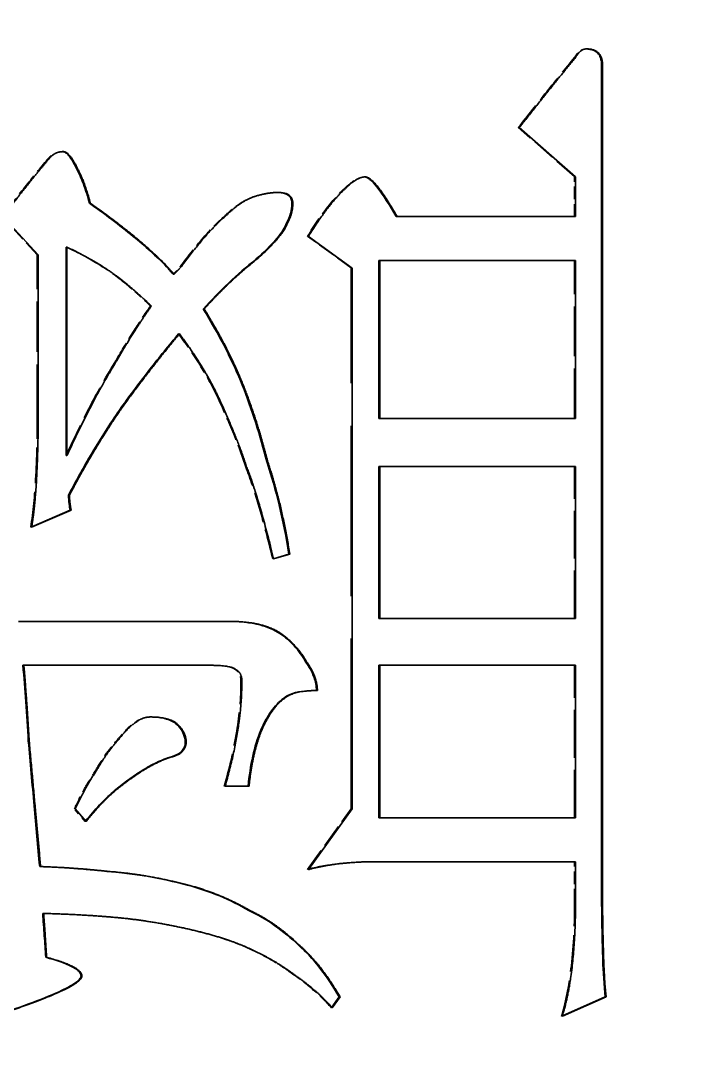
# Model space of a CAD drawing. Header units: millimetres. Extents: x 200 to 5740, y 200 to 4000.
# Drawn here: x 2758.99 to 2772.77, y 3321.67 to 3342.6 of the extents above; entities that cross this region are included whole.
import ezdxf

# ---------------------------------------------------------------- set-up
doc = ezdxf.new("R2010")
doc.units = ezdxf.units.MM
doc.header["$LTSCALE"] = 20
doc.linetypes.add('DASHED', pattern=[0.2067, 0.1654, -0.0413])
for name, color, linetype, lineweight in [('可見 (ISO)', 7, 'Continuous', 35), ('符號 (ISO)', 7, 'Continuous', 25), ('隱藏 (ISO)', 7, 'DASHED', 25)]:
    doc.layers.add(name, color=color, linetype=linetype, lineweight=lineweight)
doc.styles.add('註記文字 (JIS)', font='kaiu.ttf')
doc.dimstyles.new('預設 (JIS)$7', dxfattribs={"dimscale": 20, "dimtxt": 3, "dimasz": 2.5, "dimexe": 2, "dimexo": 1, "dimgap": 0.8, "dimtad": 1, "dimrnd": 1e-08, "dimdsep": 46, "dimtxsty": '註記文字 (JIS)', "dimblk": 'Filled-1', "dimcen": 0.09, "dimdle": 10, "dimclrd": 256, "dimclre": 256, "dimclrt": 256, "dimadec": 0, "dimazin": 2, "dimtfac": 0.833333, "dimtmove": 0, "dimatfit": 3, "dimfxl": 0, "dimtolj": 1, "dimtzin": 0, "dimlwd": -1, "dimlwe": -1, "dimarcsym": 0})

# ---------------------------------------------------------------- blocks, each defined once
blk = doc.blocks.new('Filled-1')
at = {"color": 0}
for p, q in [((0, 0), (-1, 0.16667)), ((-1, 0.16667), (-1, -0.16667)), ((-1, 0), (0, 0)), ((-1, -0.16667), (0, 0))]:
    blk.add_line(p, q, dxfattribs=at)
at = {"color": 0, "flags": 128}
blk.add_lwpolyline([(-1, -0.16667), (0, 0)], dxfattribs=at)
at = {"color": 0}
blk.add_solid([(-1, -0.16667), (0, 0), (-1, 0.16667), (-1, -0.16667)], dxfattribs=at)

msp = doc.modelspace()

# ---------------------------------------------------------------- linework, layer by layer
at = {"layer": '可見 (ISO)'}
for p, q in [((2770.752, 3341.704), (2770.752, 3324.783)), ((2770.77, 3341.704), (2770.77, 3324.783)), ((2770.224, 3339.443), (2769.084, 3340.44)), ((2760.13, 3339.625), (2760.111, 3339.625)), ((2770.224, 3338.641), (2770.224, 3339.443)), ((2760.397, 3338.908), (2760.378, 3338.908)), ((2759.341, 3337.863), (2758.625, 3338.641)), ((2766.609, 3338.641), (2766.59, 3338.641)), ((2766.609, 3338.641), (2770.224, 3338.641)), ((2764.388, 3338.507), (2764.37, 3338.507)), ((2765.699, 3337.595), (2764.813, 3338.24)), ((2759.924, 3338.021), (2759.905, 3338.021)), ((2759.905, 3338.021), (2759.905, 3333.803)), ((2759.924, 3338.021), (2759.924, 3333.803)), ((2759.341, 3334.629), (2759.341, 3337.863)), ((2763.77, 3337.778), (2763.751, 3337.778)), ((2766.257, 3337.753), (2766.238, 3337.753)), ((2766.238, 3337.753), (2766.238, 3334.556)), ((2766.257, 3337.753), (2766.257, 3334.556)), ((2770.224, 3337.753), (2766.257, 3337.753)), ((2770.224, 3334.556), (2770.224, 3337.753)), ((2761.962, 3337.62), (2761.943, 3337.62)), ((2765.699, 3326.655), (2765.699, 3337.595)), ((2762.095, 3337.474), (2762.077, 3337.474)), ((2762.702, 3336.769), (2762.684, 3336.769)), ((2762.848, 3336.526), (2762.829, 3336.526)), ((2762.205, 3336.27), (2762.186, 3336.27)), ((2762.217, 3336.246), (2762.205, 3336.27)), ((2761.04, 3334.775), (2761.021, 3334.775)), ((2766.257, 3334.556), (2766.238, 3334.556)), ((2766.257, 3334.556), (2770.224, 3334.556)), ((2759.924, 3333.803), (2759.905, 3333.803)), ((2763.988, 3333.681), (2763.97, 3333.681)), ((2766.257, 3333.584), (2766.238, 3333.584)), ((2766.238, 3333.584), (2766.238, 3330.509)), ((2766.257, 3333.584), (2766.257, 3330.509)), ((2770.224, 3333.584), (2766.257, 3333.584)), ((2770.224, 3330.509), (2770.224, 3333.584)), ((2759.972, 3333.001), (2759.954, 3333.001)), ((2760.009, 3332.697), (2759.208, 3332.356)), ((2759.99, 3332.697), (2759.209, 3332.365)), ((2760.009, 3332.697), (2759.99, 3332.697)), ((2764.419, 3331.809), (2764.108, 3331.717)), ((2764.437, 3331.809), (2764.109, 3331.712)), ((2764.437, 3331.809), (2764.419, 3331.809)), ((2758.941, 3330.448), (2763.224, 3330.448)), ((2766.257, 3330.509), (2766.238, 3330.509)), ((2766.257, 3330.509), (2770.224, 3330.509)), ((2764.255, 3330.205), (2764.237, 3330.205)), ((2764.777, 3329.633), (2764.758, 3329.633)), ((2759.05, 3329.561), (2759.032, 3329.561)), ((2762.799, 3329.561), (2759.05, 3329.561)), ((2766.257, 3329.561), (2766.238, 3329.561)), ((2766.238, 3329.561), (2766.238, 3326.473)), ((2766.257, 3329.561), (2766.257, 3326.473)), ((2770.224, 3329.561), (2766.257, 3329.561)), ((2770.224, 3326.473), (2770.224, 3329.561)), ((2764.995, 3329.05), (2764.977, 3329.05)), ((2764.328, 3328.892), (2764.309, 3328.892)), ((2762.12, 3328.406), (2762.101, 3328.406)), ((2763.867, 3328.248), (2763.848, 3328.248)), ((2759.159, 3328.029), (2759.141, 3328.029)), ((2762.265, 3327.822), (2762.247, 3327.822)), ((2761.986, 3327.689), (2761.968, 3327.689)), ((2763.612, 3327.117), (2763.127, 3327.117)), ((2760.312, 3326.4), (2760.093, 3326.655)), ((2764.813, 3325.428), (2765.699, 3326.655)), ((2766.257, 3326.473), (2766.238, 3326.473)), ((2766.257, 3326.473), (2770.224, 3326.473)), ((2759.39, 3325.488), (2759.371, 3325.488)), ((2760.749, 3325.391), (2760.73, 3325.391)), ((2766.184, 3325.586), (2766.166, 3325.586)), ((2770.224, 3325.586), (2766.184, 3325.586)), ((2770.224, 3324.783), (2770.224, 3325.586)), ((2763.624, 3324.601), (2763.606, 3324.601)), ((2759.45, 3324.54), (2759.432, 3324.54)), ((2764.631, 3323.896), (2764.613, 3323.896)), ((2759.511, 3323.653), (2759.493, 3323.653)), ((2765.438, 3322.851), (2765.288, 3322.643)), ((2765.456, 3322.851), (2765.298, 3322.632)), ((2765.456, 3322.851), (2765.438, 3322.851)), ((2770.843, 3322.851), (2769.957, 3322.462)), ((2770.825, 3322.851), (2769.96, 3322.471)), ((2770.843, 3322.851), (2770.825, 3322.851))]:
    msp.add_line(p, q, dxfattribs=at)
for points in [[(2770.224, 3341.862), (2770.321, 3342.032), (2770.443, 3342.032)], [(2770.443, 3342.032), (2770.77, 3342.032), (2770.77, 3341.704)], [(2769.084, 3340.44), (2769.666, 3341.181), (2770.224, 3341.862)], [(2759.548, 3339.796), (2759.669, 3339.954), (2759.851, 3339.954)], [(2759.851, 3339.954), (2759.972, 3339.954), (2760.13, 3339.625)], [(2758.625, 3338.641), (2759.159, 3339.334), (2759.548, 3339.796)], [(2760.13, 3339.625), (2760.288, 3339.334), (2760.397, 3338.908)], [(2765.675, 3339.309), (2765.844, 3339.443), (2765.966, 3339.443)], [(2765.966, 3339.443), (2766.148, 3339.443), (2766.609, 3338.641)], [(2764.813, 3338.24), (2765.274, 3338.981), (2765.675, 3339.309)], [(2763.127, 3338.641), (2763.43, 3338.945), (2763.709, 3339.042)], [(2763.709, 3339.042), (2763.976, 3339.127), (2764.194, 3339.127)], [(2764.194, 3339.127), (2764.498, 3339.127), (2764.498, 3338.908)], [(2760.397, 3338.908), (2761.392, 3338.215), (2761.962, 3337.62)], [(2764.498, 3338.908), (2764.498, 3338.702), (2764.388, 3338.507)], [(2762.241, 3337.632), (2762.787, 3338.361), (2763.127, 3338.641)], [(2764.388, 3338.507), (2764.316, 3338.264), (2763.77, 3337.778)], [(2761.258, 3337.17), (2760.712, 3337.656), (2759.924, 3338.021)], [(2763.77, 3337.778), (2763.187, 3337.316), (2762.702, 3336.769)], [(2761.962, 3337.62), (2762.035, 3337.535), (2762.095, 3337.474)], [(2762.095, 3337.474), (2762.18, 3337.559), (2762.241, 3337.632)], [(2761.634, 3336.83), (2761.416, 3337.036), (2761.258, 3337.17)], [(2760.931, 3335.723), (2761.319, 3336.392), (2761.634, 3336.83)], [(2762.702, 3336.769), (2762.787, 3336.647), (2762.848, 3336.526)], [(2762.848, 3336.526), (2763.212, 3335.918), (2763.491, 3335.237)], [(2762.205, 3336.27), (2761.622, 3335.578), (2761.04, 3334.775)], [(2763.005, 3334.958), (2762.702, 3335.602), (2762.217, 3336.246)], [(2759.924, 3333.803), (2760.409, 3334.873), (2760.931, 3335.723)], [(2763.491, 3335.237), (2763.794, 3334.471), (2763.988, 3333.681)], [(2763.563, 3333.572), (2763.394, 3334.107), (2763.005, 3334.958)], [(2759.208, 3332.356), (2759.341, 3333.146), (2759.341, 3334.629)], [(2761.04, 3334.775), (2760.47, 3333.949), (2759.972, 3333.001)], [(2764.109, 3331.712), (2763.794, 3333.001), (2763.563, 3333.572)], [(2763.988, 3333.681), (2764.267, 3332.867), (2764.437, 3331.809)], [(2759.972, 3333.001), (2759.984, 3332.806), (2760.009, 3332.697)], [(2763.224, 3330.448), (2763.891, 3330.448), (2764.255, 3330.205)], [(2764.255, 3330.205), (2764.57, 3329.986), (2764.777, 3329.633)], [(2764.777, 3329.633), (2764.995, 3329.317), (2764.995, 3329.05)], [(2759.05, 3329.561), (2759.111, 3328.855), (2759.159, 3328.029)], [(2763.345, 3329.475), (2763.248, 3329.561), (2762.799, 3329.561)], [(2763.466, 3329.232), (2763.466, 3329.415), (2763.345, 3329.475)], [(2763.127, 3327.117), (2763.466, 3328.284), (2763.466, 3329.232)], [(2764.995, 3329.05), (2764.51, 3329.05), (2764.328, 3328.892)], [(2764.328, 3328.892), (2764.073, 3328.71), (2763.867, 3328.248)], [(2760.955, 3328.041), (2761.161, 3328.308), (2761.319, 3328.406)], [(2761.319, 3328.406), (2761.452, 3328.515), (2761.622, 3328.515)], [(2761.622, 3328.515), (2761.926, 3328.515), (2762.12, 3328.406)], [(2762.12, 3328.406), (2762.338, 3328.223), (2762.338, 3328.005)], [(2763.867, 3328.248), (2763.673, 3327.761), (2763.612, 3327.117)], [(2759.159, 3328.029), (2759.281, 3326.68), (2759.39, 3325.488)], [(2760.53, 3327.445), (2760.749, 3327.822), (2760.955, 3328.041)], [(2762.338, 3328.005), (2762.338, 3327.907), (2762.265, 3327.822)], [(2762.265, 3327.822), (2762.217, 3327.749), (2761.986, 3327.689)], [(2761.986, 3327.689), (2761.683, 3327.579), (2761.392, 3327.385)], [(2760.093, 3326.655), (2760.288, 3327.081), (2760.53, 3327.445)], [(2761.392, 3327.385), (2761.113, 3327.202), (2760.87, 3326.996)], [(2760.87, 3326.996), (2760.615, 3326.777), (2760.312, 3326.4)], [(2759.39, 3325.488), (2760.093, 3325.464), (2760.749, 3325.391)], [(2760.749, 3325.391), (2761.562, 3325.33), (2762.387, 3325.112)], [(2766.184, 3325.586), (2765.395, 3325.586), (2764.813, 3325.428)], [(2762.387, 3325.112), (2763.066, 3324.929), (2763.624, 3324.601)], [(2769.957, 3322.462), (2770.224, 3323.337), (2770.224, 3324.783)], [(2770.77, 3324.783), (2770.782, 3323.373), (2770.843, 3322.851)], [(2763.624, 3324.601), (2764.17, 3324.346), (2764.631, 3323.896)], [(2761.076, 3324.443), (2760.336, 3324.516), (2759.45, 3324.54)], [(2759.45, 3324.54), (2759.487, 3324.078), (2759.511, 3323.653)], [(2762.581, 3324.176), (2761.841, 3324.358), (2761.076, 3324.443)], [(2763.685, 3323.799), (2763.224, 3324.018), (2762.581, 3324.176)], [(2764.51, 3323.313), (2764.134, 3323.592), (2763.685, 3323.799)], [(2764.631, 3323.896), (2765.056, 3323.531), (2765.456, 3322.851)], [(2759.511, 3323.653), (2760.227, 3323.458), (2760.227, 3323.276)], [(2765.298, 3322.632), (2764.959, 3323.009), (2764.51, 3323.313)], [(2760.227, 3323.276), (2760.227, 3323.045), (2758.456, 3322.462)]]:
    msp.add_open_spline(points, degree=2, dxfattribs=at)
for points, knots in [([(2770.436, 3342.032), (2770.465, 3342.031), (2770.494, 3342.029), (2770.549, 3342.018), (2770.576, 3342.01), (2770.63, 3341.985), (2770.654, 3341.967), (2770.699, 3341.919), (2770.716, 3341.89), (2770.746, 3341.809), (2770.752, 3341.756), (2770.752, 3341.704)], [-0.05200511, -0.05200511, -0.05200511, -0.05200511, -0.04348584, -0.04348584, -0.03504543, -0.03504543, -0.02574182, -0.02574182, -0.01551823, -0.01551823, 0, 0, 0, 0]), ([(2759.838, 3339.953), (2759.847, 3339.953), (2759.855, 3339.951), (2759.875, 3339.945), (2759.885, 3339.939), (2759.921, 3339.917), (2759.944, 3339.894), (2760.017, 3339.807), (2760.068, 3339.715), (2760.111, 3339.625)], [-0.04751819, -0.04751819, -0.04751819, -0.04751819, -0.04448423, -0.04448423, -0.04029573, -0.04029573, -0.02978049, -0.02978049, 0, 0, 0, 0]), ([(2760.111, 3339.625), (2760.168, 3339.521), (2760.216, 3339.411), (2760.305, 3339.173), (2760.345, 3339.04), (2760.378, 3338.908)], [-0.07633267, -0.07633267, -0.07633267, -0.07633267, -0.04084967, -0.04084967, 0, 0, 0, 0]), ([(2765.954, 3339.443), (2765.96, 3339.442), (2765.966, 3339.441), (2765.98, 3339.438), (2765.989, 3339.434), (2766.018, 3339.421), (2766.038, 3339.407), (2766.104, 3339.354), (2766.154, 3339.298), (2766.327, 3339.083), (2766.468, 3338.853), (2766.59, 3338.641)], [-0.1152311, -0.1152311, -0.1152311, -0.1152311, -0.1128501, -0.1128501, -0.1090037, -0.1090037, -0.0994927, -0.0994927, -0.0735833, -0.0735833, 0, 0, 0, 0]), ([(2764.184, 3339.127), (2764.218, 3339.127), (2764.252, 3339.124), (2764.313, 3339.113), (2764.342, 3339.105), (2764.39, 3339.082), (2764.41, 3339.069), (2764.443, 3339.036), (2764.455, 3339.017), (2764.475, 3338.968), (2764.479, 3338.938), (2764.479, 3338.908)], [-0.04176294, -0.04176294, -0.04176294, -0.04176294, -0.03182306, -0.03182306, -0.02300729, -0.02300729, -0.01581148, -0.01581148, -0.00889998, -0.00889998, 0, 0, 0, 0]), ([(2760.378, 3338.908), (2760.68, 3338.698), (2760.983, 3338.473), (2761.5, 3338.048), (2761.734, 3337.838), (2761.943, 3337.62)], [-0.2012315, -0.2012315, -0.2012315, -0.2012315, -0.0908066, -0.0908066, 0, 0, 0, 0]), ([(2764.479, 3338.908), (2764.479, 3338.839), (2764.47, 3338.771), (2764.433, 3338.635), (2764.405, 3338.57), (2764.37, 3338.507)], [-0.04224374, -0.04224374, -0.04224374, -0.04224374, -0.02151776, -0.02151776, 0, 0, 0, 0]), ([(2764.37, 3338.507), (2764.356, 3338.46), (2764.33, 3338.412), (2764.268, 3338.313), (2764.223, 3338.255), (2764.055, 3338.058), (2763.893, 3337.904), (2763.751, 3337.778)], [-0.09173429, -0.09173429, -0.09173429, -0.09173429, -0.07715067, -0.07715067, -0.0569135, -0.0569135, 0, 0, 0, 0]), ([(2763.751, 3337.778), (2763.558, 3337.625), (2763.372, 3337.464), (2763.016, 3337.127), (2762.846, 3336.952), (2762.684, 3336.769)], [-0.1473194, -0.1473194, -0.1473194, -0.1473194, -0.0733533, -0.0733533, 0, 0, 0, 0]), ([(2761.943, 3337.62), (2761.966, 3337.593), (2761.99, 3337.566), (2762.034, 3337.518), (2762.055, 3337.495), (2762.077, 3337.474)], [-0.01969081, -0.01969081, -0.01969081, -0.01969081, -0.0091883, -0.0091883, 0, 0, 0, 0]), ([(2762.684, 3336.769), (2762.711, 3336.729), (2762.738, 3336.689), (2762.786, 3336.608), (2762.809, 3336.567), (2762.829, 3336.526)], [-0.02837283, -0.02837283, -0.02837283, -0.02837283, -0.01387537, -0.01387537, 0, 0, 0, 0]), ([(2762.829, 3336.526), (2762.951, 3336.321), (2763.066, 3336.113), (2763.28, 3335.683), (2763.38, 3335.462), (2763.472, 3335.237)], [-0.1442464, -0.1442464, -0.1442464, -0.1442464, -0.0727985, -0.0727985, 0, 0, 0, 0]), ([(2762.186, 3336.27), (2761.988, 3336.034), (2761.793, 3335.794), (2761.405, 3335.295), (2761.211, 3335.037), (2761.021, 3334.775)], [-0.1895979, -0.1895979, -0.1895979, -0.1895979, -0.0969537, -0.0969537, 0, 0, 0, 0]), ([(2763.472, 3335.237), (2763.573, 3334.983), (2763.665, 3334.726), (2763.831, 3334.206), (2763.905, 3333.945), (2763.97, 3333.681)], [-0.1635667, -0.1635667, -0.1635667, -0.1635667, -0.0815292, -0.0815292, 0, 0, 0, 0]), ([(2761.021, 3334.775), (2760.828, 3334.496), (2760.645, 3334.21), (2760.288, 3333.618), (2760.117, 3333.311), (2759.954, 3333.001)], [-0.2073383, -0.2073383, -0.2073383, -0.2073383, -0.1053244, -0.1053244, 0, 0, 0, 0]), ([(2763.97, 3333.681), (2764.068, 3333.395), (2764.151, 3333.1), (2764.3, 3332.478), (2764.365, 3332.143), (2764.419, 3331.809)], [-0.1921318, -0.1921318, -0.1921318, -0.1921318, -0.1013183, -0.1013183, 0, 0, 0, 0]), ([(2759.954, 3333.001), (2759.957, 3332.944), (2759.962, 3332.884), (2759.974, 3332.785), (2759.981, 3332.739), (2759.99, 3332.697)], [-0.03000211, -0.03000211, -0.03000211, -0.03000211, -0.01286913, -0.01286913, 0, 0, 0, 0]), ([(2763.205, 3330.448), (2763.415, 3330.448), (2763.634, 3330.43), (2763.978, 3330.34), (2764.115, 3330.286), (2764.237, 3330.205)], [-0.1068055, -0.1068055, -0.1068055, -0.1068055, -0.0437549, -0.0437549, 0, 0, 0, 0]), ([(2764.237, 3330.205), (2764.342, 3330.132), (2764.438, 3330.047), (2764.614, 3329.855), (2764.691, 3329.748), (2764.758, 3329.633)], [-0.07832983, -0.07832983, -0.07832983, -0.07832983, -0.03975281, -0.03975281, 0, 0, 0, 0]), ([(2764.758, 3329.633), (2764.826, 3329.535), (2764.887, 3329.428), (2764.958, 3329.23), (2764.977, 3329.141), (2764.977, 3329.05)], [-0.06304188, -0.06304188, -0.06304188, -0.06304188, -0.02724567, -0.02724567, 0, 0, 0, 0]), ([(2759.032, 3329.561), (2759.053, 3329.316), (2759.072, 3329.07), (2759.108, 3328.56), (2759.125, 3328.294), (2759.141, 3328.029)], [-0.153255, -0.153255, -0.153255, -0.153255, -0.0796438, -0.0796438, 0, 0, 0, 0]), ([(2764.977, 3329.05), (2764.764, 3329.05), (2764.579, 3329.027), (2764.395, 3328.952), (2764.349, 3328.926), (2764.309, 3328.892)], [-0.0598612, -0.0598612, -0.0598612, -0.0598612, -0.01560392, -0.01560392, 0, 0, 0, 0]), ([(2764.309, 3328.892), (2764.215, 3328.824), (2764.134, 3328.734), (2763.981, 3328.52), (2763.908, 3328.382), (2763.848, 3328.248)], [-0.07907461, -0.07907461, -0.07907461, -0.07907461, -0.04424593, -0.04424593, 0, 0, 0, 0]), ([(2761.616, 3328.515), (2761.704, 3328.514), (2761.794, 3328.507), (2761.957, 3328.471), (2762.032, 3328.445), (2762.101, 3328.406)], [-0.05029329, -0.05029329, -0.05029329, -0.05029329, -0.02378141, -0.02378141, 0, 0, 0, 0]), ([(2762.101, 3328.406), (2762.142, 3328.371), (2762.181, 3328.333), (2762.243, 3328.254), (2762.268, 3328.213), (2762.308, 3328.117), (2762.32, 3328.062), (2762.32, 3328.005)], [-0.04748109, -0.04748109, -0.04748109, -0.04748109, -0.03137977, -0.03137977, -0.01715039, -0.01715039, 0, 0, 0, 0]), ([(2763.848, 3328.248), (2763.78, 3328.078), (2763.728, 3327.901), (2763.643, 3327.523), (2763.613, 3327.32), (2763.594, 3327.117)], [-0.1160612, -0.1160612, -0.1160612, -0.1160612, -0.0610904, -0.0610904, 0, 0, 0, 0]), ([(2759.141, 3328.029), (2759.18, 3327.593), (2759.22, 3327.155), (2759.296, 3326.309), (2759.334, 3325.898), (2759.371, 3325.488)], [-0.2547965, -0.2547965, -0.2547965, -0.2547965, -0.1234301, -0.1234301, 0, 0, 0, 0]), ([(2762.32, 3328.005), (2762.32, 3327.972), (2762.313, 3327.941), (2762.288, 3327.878), (2762.269, 3327.849), (2762.247, 3327.822)], [-0.0202236, -0.0202236, -0.0202236, -0.0202236, -0.01045418, -0.01045418, 0, 0, 0, 0]), ([(2762.247, 3327.822), (2762.238, 3327.808), (2762.224, 3327.796), (2762.193, 3327.773), (2762.173, 3327.762), (2762.097, 3327.726), (2762.027, 3327.704), (2761.968, 3327.689)], [-0.02998961, -0.02998961, -0.02998961, -0.02998961, -0.02505439, -0.02505439, -0.01846958, -0.01846958, 0, 0, 0, 0]), ([(2761.968, 3327.689), (2761.865, 3327.651), (2761.765, 3327.608), (2761.566, 3327.506), (2761.468, 3327.448), (2761.373, 3327.385)], [-0.06707645, -0.06707645, -0.06707645, -0.06707645, -0.03422331, -0.03422331, 0, 0, 0, 0]), ([(2761.373, 3327.385), (2761.281, 3327.325), (2761.191, 3327.262), (2761.017, 3327.132), (2760.933, 3327.065), (2760.852, 3326.996)], [-0.06520938, -0.06520938, -0.06520938, -0.06520938, -0.03223775, -0.03223775, 0, 0, 0, 0]), ([(2760.852, 3326.996), (2760.759, 3326.916), (2760.668, 3326.827), (2760.487, 3326.633), (2760.392, 3326.522), (2760.302, 3326.411)], [-0.08097782, -0.08097782, -0.08097782, -0.08097782, -0.04421478, -0.04421478, -0.0014242, -0.0014242, -0.0014242, -0.0014242]), ([(2759.371, 3325.488), (2759.602, 3325.48), (2759.833, 3325.468), (2760.286, 3325.436), (2760.508, 3325.416), (2760.73, 3325.391)], [-0.136493, -0.136493, -0.136493, -0.136493, -0.067122, -0.067122, 0, 0, 0, 0]), ([(2760.73, 3325.391), (2761.004, 3325.371), (2761.276, 3325.337), (2761.823, 3325.244), (2762.097, 3325.184), (2762.368, 3325.112)], [-0.1667908, -0.1667908, -0.1667908, -0.1667908, -0.0843495, -0.0843495, 0, 0, 0, 0]), ([(2766.166, 3325.586), (2765.921, 3325.586), (2765.672, 3325.574), (2765.224, 3325.522), (2765.017, 3325.487), (2764.817, 3325.434)], [-0.1381116, -0.1381116, -0.1381116, -0.1381116, -0.064431, -0.064431, -0.0023676, -0.0023676, -0.0023676, -0.0023676]), ([(2762.368, 3325.112), (2762.589, 3325.052), (2762.806, 3324.98), (2763.22, 3324.809), (2763.417, 3324.712), (2763.606, 3324.601)], [-0.134621, -0.134621, -0.134621, -0.134621, -0.0659167, -0.0659167, 0, 0, 0, 0]), ([(2770.752, 3324.783), (2770.755, 3324.406), (2770.762, 3323.974), (2770.784, 3323.377), (2770.799, 3323.072), (2770.825, 3322.851)], [-0.1834566, -0.1834566, -0.1834566, -0.1834566, -0.0669122, -0.0669122, 0, 0, 0, 0]), ([(2763.606, 3324.601), (2763.789, 3324.515), (2763.964, 3324.414), (2764.302, 3324.177), (2764.463, 3324.042), (2764.613, 3323.896)], [-0.1239082, -0.1239082, -0.1239082, -0.1239082, -0.0629633, -0.0629633, 0, 0, 0, 0]), ([(2759.432, 3324.54), (2759.444, 3324.389), (2759.455, 3324.238), (2759.475, 3323.943), (2759.484, 3323.798), (2759.493, 3323.653)], [-0.08889819, -0.08889819, -0.08889819, -0.08889819, -0.04351824, -0.04351824, 0, 0, 0, 0]), ([(2764.613, 3323.896), (2764.766, 3323.764), (2764.906, 3323.611), (2765.18, 3323.264), (2765.316, 3323.058), (2765.438, 3322.851)], [-0.1328589, -0.1328589, -0.1328589, -0.1328589, -0.0721432, -0.0721432, 0, 0, 0, 0]), ([(2759.493, 3323.653), (2759.699, 3323.597), (2759.959, 3323.515), (2760.128, 3323.401), (2760.155, 3323.379), (2760.186, 3323.342), (2760.196, 3323.328), (2760.206, 3323.301), (2760.209, 3323.289), (2760.209, 3323.276)], [-0.07025941, -0.07025941, -0.07025941, -0.07025941, -0.01831427, -0.01831427, -0.00872813, -0.00872813, -0.00374676, -0.00374676, 0, 0, 0, 0]), ([(2760.209, 3323.276), (2760.209, 3323.271), (2760.208, 3323.266), (2760.206, 3323.256), (2760.204, 3323.251), (2760.196, 3323.234), (2760.189, 3323.223), (2760.16, 3323.187), (2760.129, 3323.161), (2760.01, 3323.075), (2759.883, 3323.011), (2759.414, 3322.795), (2758.908, 3322.617), (2758.457, 3322.468)], [-0.2207099, -0.2207099, -0.2207099, -0.2207099, -0.2181921, -0.2181921, -0.2154417, -0.2154417, -0.2089362, -0.2089362, -0.1919164, -0.1919164, -0.1443124, -0.1443124, -0.0020383, -0.0020383, -0.0020383, -0.0020383])]:
    msp.add_open_spline(points, degree=3, knots=knots, dxfattribs=at)
at = {"layer": '隱藏 (ISO)', "ltscale": 0.02847}
for p, q in [((2770.443, 3342.032), (2770.424, 3342.032)), ((2770.224, 3341.862), (2770.206, 3341.862)), ((2769.084, 3340.44), (2769.065, 3340.44)), ((2759.851, 3339.954), (2759.832, 3339.954)), ((2759.548, 3339.796), (2759.529, 3339.796)), ((2765.966, 3339.443), (2765.947, 3339.443)), ((2770.224, 3339.443), (2770.206, 3339.443)), ((2765.675, 3339.309), (2765.656, 3339.309)), ((2763.709, 3339.042), (2763.691, 3339.042)), ((2764.194, 3339.127), (2764.176, 3339.127)), ((2763.127, 3338.641), (2763.108, 3338.641)), ((2764.813, 3338.24), (2764.795, 3338.24)), ((2759.341, 3337.863), (2759.323, 3337.863)), ((2762.241, 3337.632), (2762.223, 3337.632)), ((2765.699, 3337.595), (2765.68, 3337.595)), ((2761.258, 3337.17), (2761.24, 3337.17)), ((2761.634, 3336.83), (2761.616, 3336.83)), ((2762.217, 3336.246), (2762.198, 3336.246)), ((2760.931, 3335.723), (2760.912, 3335.723)), ((2763.563, 3333.572), (2763.545, 3333.572)), ((2759.208, 3332.356), (2759.189, 3332.356)), ((2764.109, 3331.712), (2764.091, 3331.712)), ((2763.345, 3329.475), (2763.327, 3329.475)), ((2761.319, 3328.406), (2761.3, 3328.406)), ((2761.622, 3328.515), (2761.604, 3328.515)), ((2760.955, 3328.041), (2760.936, 3328.041)), ((2760.53, 3327.445), (2760.512, 3327.445)), ((2763.127, 3327.117), (2763.108, 3327.117)), ((2760.093, 3326.655), (2760.075, 3326.655)), ((2765.699, 3326.655), (2765.68, 3326.655)), ((2760.312, 3326.4), (2760.293, 3326.4)), ((2764.813, 3325.428), (2764.795, 3325.428)), ((2764.51, 3323.313), (2764.491, 3323.313)), ((2765.298, 3322.632), (2765.28, 3322.632)), ((2769.957, 3322.462), (2769.939, 3322.462))]:
    msp.add_line(p, q, dxfattribs=at)
at = {"layer": '隱藏 (ISO)', "ltscale": 0.144303}
msp.add_line((2770.206, 3339.443), (2769.065, 3340.44), dxfattribs=at)
at = {"layer": '隱藏 (ISO)', "ltscale": 0.076304}
for p, q in [((2770.206, 3338.641), (2770.206, 3339.443)), ((2770.206, 3324.783), (2770.206, 3325.586))]:
    msp.add_line(p, q, dxfattribs=at)
at = {"layer": '隱藏 (ISO)', "ltscale": 0.100668}
msp.add_line((2759.323, 3337.863), (2758.607, 3338.641), dxfattribs=at)
at = {"layer": '隱藏 (ISO)', "ltscale": 0.104331}
msp.add_line((2765.68, 3337.595), (2764.795, 3338.24), dxfattribs=at)
at = {"layer": '隱藏 (ISO)', "ltscale": 0.307831}
msp.add_line((2759.323, 3334.629), (2759.323, 3337.863), dxfattribs=at)
at = {"layer": '隱藏 (ISO)', "ltscale": 0.304358}
msp.add_line((2770.206, 3334.556), (2770.206, 3337.753), dxfattribs=at)
at = {"layer": '隱藏 (ISO)', "ltscale": 1.041772}
msp.add_line((2765.68, 3326.655), (2765.68, 3337.595), dxfattribs=at)
at = {"layer": '隱藏 (ISO)', "ltscale": 0.002489}
msp.add_line((2762.198, 3336.246), (2762.186, 3336.27), dxfattribs=at)
at = {"layer": '隱藏 (ISO)', "ltscale": 0.292782}
msp.add_line((2770.206, 3330.509), (2770.206, 3333.584), dxfattribs=at)
at = {"layer": '隱藏 (ISO)', "ltscale": 0.001957}
msp.add_line((2759.209, 3332.365), (2759.189, 3332.356), dxfattribs=at)
at = {"layer": '隱藏 (ISO)', "ltscale": 0.001609}
msp.add_line((2764.108, 3331.717), (2764.091, 3331.712), dxfattribs=at)
at = {"layer": '隱藏 (ISO)', "ltscale": 0.293939}
msp.add_line((2770.206, 3326.473), (2770.206, 3329.561), dxfattribs=at)
at = {"layer": '隱藏 (ISO)', "ltscale": 0.031919}
msp.add_line((2760.293, 3326.4), (2760.075, 3326.655), dxfattribs=at)
at = {"layer": '隱藏 (ISO)', "ltscale": 0.144164}
msp.add_line((2764.795, 3325.428), (2765.68, 3326.655), dxfattribs=at)
at = {"layer": '隱藏 (ISO)', "ltscale": 0.001231}
msp.add_line((2765.288, 3322.643), (2765.28, 3322.632), dxfattribs=at)
at = {"layer": '隱藏 (ISO)', "ltscale": 0.002115}
msp.add_line((2769.96, 3322.471), (2769.939, 3322.462), dxfattribs=at)
at = {"layer": '隱藏 (ISO)', "ltscale": 0.027581}
msp.add_open_spline([(2770.206, 3341.862), (2770.229, 3341.903), (2770.259, 3341.945), (2770.313, 3341.994), (2770.335, 3342.009), (2770.38, 3342.028), (2770.401, 3342.032), (2770.424, 3342.032)], degree=3, knots=[-0.02889165, -0.02889165, -0.02889165, -0.02889165, -0.01458403, -0.01458403, -0.00683406, -0.00683406, 0, 0, 0, 0], dxfattribs=at)
at = {"layer": '隱藏 (ISO)', "ltscale": 0.001058}
msp.add_open_spline([(2770.424, 3342.032), (2770.428, 3342.032), (2770.432, 3342.032), (2770.436, 3342.032)], degree=3, dxfattribs=at)
at = {"layer": '隱藏 (ISO)', "ltscale": 0.173645}
msp.add_open_spline([(2769.065, 3340.44), (2769.256, 3340.683), (2769.448, 3340.925), (2769.828, 3341.399), (2770.017, 3341.631), (2770.206, 3341.862)], degree=3, knots=[-0.1823736, -0.1823736, -0.1823736, -0.1823736, -0.0896211, -0.0896211, 0, 0, 0, 0], dxfattribs=at)
at = {"layer": '隱藏 (ISO)', "ltscale": 0.03379}
msp.add_open_spline([(2759.529, 3339.796), (2759.551, 3339.825), (2759.577, 3339.852), (2759.632, 3339.896), (2759.661, 3339.913), (2759.737, 3339.945), (2759.784, 3339.954), (2759.832, 3339.954)], degree=3, knots=[-0.03582261, -0.03582261, -0.03582261, -0.03582261, -0.02479424, -0.02479424, -0.01458489, -0.01458489, 0, 0, 0, 0], dxfattribs=at)
at = {"layer": '隱藏 (ISO)', "ltscale": 0.000460056}
msp.add_open_spline([(2759.832, 3339.954), (2759.834, 3339.954), (2759.836, 3339.953), (2759.838, 3339.953)], degree=3, dxfattribs=at)
at = {"layer": '隱藏 (ISO)', "ltscale": 0.140747}
msp.add_open_spline([(2758.607, 3338.641), (2758.77, 3338.852), (2758.938, 3339.068), (2759.242, 3339.448), (2759.387, 3339.626), (2759.529, 3339.796)], degree=3, knots=[-0.1464139, -0.1464139, -0.1464139, -0.1464139, -0.0663242, -0.0663242, 0, 0, 0, 0], dxfattribs=at)
at = {"layer": '隱藏 (ISO)', "ltscale": 0.030991}
msp.add_open_spline([(2765.656, 3339.309), (2765.719, 3339.359), (2765.788, 3339.403), (2765.885, 3339.436), (2765.916, 3339.443), (2765.947, 3339.443)], degree=3, knots=[-0.03076408, -0.03076408, -0.03076408, -0.03076408, -0.00939183, -0.00939183, 0, 0, 0, 0], dxfattribs=at)
at = {"layer": '隱藏 (ISO)', "ltscale": 0.000570658}
msp.add_open_spline([(2765.947, 3339.443), (2765.95, 3339.443), (2765.952, 3339.443), (2765.954, 3339.443)], degree=3, dxfattribs=at)
at = {"layer": '隱藏 (ISO)', "ltscale": 0.131335}
msp.add_open_spline([(2764.795, 3338.24), (2764.929, 3338.456), (2765.08, 3338.679), (2765.363, 3339.03), (2765.505, 3339.185), (2765.656, 3339.309)], degree=3, knots=[-0.1356582, -0.1356582, -0.1356582, -0.1356582, -0.0588288, -0.0588288, 0, 0, 0, 0], dxfattribs=at)
at = {"layer": '隱藏 (ISO)', "ltscale": 0.067889}
msp.add_open_spline([(2763.108, 3338.641), (2763.199, 3338.732), (2763.299, 3338.82), (2763.494, 3338.954), (2763.589, 3339.007), (2763.691, 3339.042)], degree=3, knots=[-0.07094219, -0.07094219, -0.07094219, -0.07094219, -0.03218296, -0.03218296, 0, 0, 0, 0], dxfattribs=at)
at = {"layer": '隱藏 (ISO)', "ltscale": 0.047093}
msp.add_open_spline([(2763.691, 3339.042), (2763.774, 3339.068), (2763.859, 3339.091), (2764.021, 3339.119), (2764.099, 3339.127), (2764.176, 3339.127)], degree=3, knots=[-0.0494182, -0.0494182, -0.0494182, -0.0494182, -0.02317618, -0.02317618, 0, 0, 0, 0], dxfattribs=at)
at = {"layer": '隱藏 (ISO)', "ltscale": 0.000711842}
msp.add_open_spline([(2764.176, 3339.127), (2764.179, 3339.127), (2764.182, 3339.127), (2764.184, 3339.127)], degree=3, dxfattribs=at)
at = {"layer": '隱藏 (ISO)', "ltscale": 0.128116}
msp.add_open_spline([(2762.223, 3337.632), (2762.376, 3337.837), (2762.548, 3338.056), (2762.832, 3338.38), (2762.973, 3338.529), (2763.108, 3338.641)], degree=3, knots=[-0.130198, -0.130198, -0.130198, -0.130198, -0.0527031, -0.0527031, 0, 0, 0, 0], dxfattribs=at)
at = {"layer": '隱藏 (ISO)', "ltscale": 0.151382}
msp.add_open_spline([(2761.24, 3337.17), (2761.051, 3337.338), (2760.847, 3337.49), (2760.4, 3337.774), (2760.156, 3337.905), (2759.905, 3338.021)], degree=3, knots=[-0.1589583, -0.1589583, -0.1589583, -0.1589583, -0.0829013, -0.0829013, 0, 0, 0, 0], dxfattribs=at)
at = {"layer": '隱藏 (ISO)', "ltscale": 0.020388}
msp.add_open_spline([(2762.077, 3337.474), (2762.104, 3337.501), (2762.13, 3337.528), (2762.179, 3337.581), (2762.201, 3337.606), (2762.223, 3337.632)], degree=3, knots=[-0.02142536, -0.02142536, -0.02142536, -0.02142536, -0.01007488, -0.01007488, 0, 0, 0, 0], dxfattribs=at)
at = {"layer": '隱藏 (ISO)', "ltscale": 0.048264}
msp.add_open_spline([(2761.616, 3336.83), (2761.549, 3336.892), (2761.481, 3336.957), (2761.357, 3337.069), (2761.298, 3337.121), (2761.24, 3337.17)], degree=3, knots=[-0.05026844, -0.05026844, -0.05026844, -0.05026844, -0.02275142, -0.02275142, 0, 0, 0, 0], dxfattribs=at)
at = {"layer": '隱藏 (ISO)', "ltscale": 0.124871}
msp.add_open_spline([(2760.912, 3335.723), (2761.031, 3335.928), (2761.156, 3336.135), (2761.388, 3336.5), (2761.501, 3336.67), (2761.616, 3336.83)], degree=3, knots=[-0.1300074, -0.1300074, -0.1300074, -0.1300074, -0.0590902, -0.0590902, 0, 0, 0, 0], dxfattribs=at)
at = {"layer": '隱藏 (ISO)', "ltscale": 0.144097}
msp.add_open_spline([(2762.987, 3334.958), (2762.883, 3335.179), (2762.766, 3335.393), (2762.502, 3335.824), (2762.355, 3336.038), (2762.198, 3336.246)], degree=3, knots=[-0.1513554, -0.1513554, -0.1513554, -0.1513554, -0.078036, -0.078036, 0, 0, 0, 0], dxfattribs=at)
at = {"layer": '隱藏 (ISO)', "ltscale": 0.20664}
msp.add_open_spline([(2759.905, 3333.803), (2760.06, 3334.145), (2760.225, 3334.485), (2760.56, 3335.125), (2760.731, 3335.428), (2760.912, 3335.723)], degree=3, knots=[-0.2167152, -0.2167152, -0.2167152, -0.2167152, -0.1039461, -0.1039461, 0, 0, 0, 0], dxfattribs=at)
at = {"layer": '隱藏 (ISO)', "ltscale": 0.142288}
msp.add_open_spline([(2763.545, 3333.572), (2763.481, 3333.775), (2763.4, 3333.989), (2763.217, 3334.442), (2763.101, 3334.707), (2762.987, 3334.958)], degree=3, knots=[-0.1463697, -0.1463697, -0.1463697, -0.1463697, -0.0827587, -0.0827587, 0, 0, 0, 0], dxfattribs=at)
at = {"layer": '隱藏 (ISO)', "ltscale": 0.216975}
msp.add_open_spline([(2759.189, 3332.356), (2759.241, 3332.663), (2759.271, 3333.01), (2759.315, 3333.747), (2759.323, 3334.202), (2759.323, 3334.629)], degree=3, knots=[-0.2210091, -0.2210091, -0.2210091, -0.2210091, -0.1280954, -0.1280954, 0, 0, 0, 0], dxfattribs=at)
at = {"layer": '隱藏 (ISO)', "ltscale": 0.18465}
msp.add_open_spline([(2764.091, 3331.712), (2764.003, 3332.072), (2763.901, 3332.465), (2763.727, 3333.058), (2763.638, 3333.342), (2763.545, 3333.572)], degree=3, knots=[-0.1869158, -0.1869158, -0.1869158, -0.1869158, -0.0745322, -0.0745322, 0, 0, 0, 0], dxfattribs=at)
at = {"layer": '隱藏 (ISO)', "ltscale": 0.053311}
msp.add_open_spline([(2763.327, 3329.475), (2763.309, 3329.491), (2763.284, 3329.503), (2763.22, 3329.525), (2763.179, 3329.533), (2763.03, 3329.557), (2762.892, 3329.561), (2762.781, 3329.561)], degree=3, knots=[-0.05349742, -0.05349742, -0.05349742, -0.05349742, -0.04471677, -0.04471677, -0.03348077, -0.03348077, 0, 0, 0, 0], dxfattribs=at)
at = {"layer": '隱藏 (ISO)', "ltscale": 0.027291}
msp.add_open_spline([(2763.448, 3329.232), (2763.448, 3329.275), (2763.443, 3329.319), (2763.419, 3329.384), (2763.407, 3329.407), (2763.372, 3329.447), (2763.351, 3329.463), (2763.327, 3329.475)], degree=3, knots=[-0.02881182, -0.02881182, -0.02881182, -0.02881182, -0.01604251, -0.01604251, -0.00809249, -0.00809249, 0, 0, 0, 0], dxfattribs=at)
at = {"layer": '隱藏 (ISO)', "ltscale": 0.204597}
msp.add_open_spline([(2763.108, 3327.117), (2763.214, 3327.481), (2763.303, 3327.855), (2763.416, 3328.56), (2763.448, 3328.897), (2763.448, 3329.232)], degree=3, knots=[-0.2142903, -0.2142903, -0.2142903, -0.2142903, -0.1005006, -0.1005006, 0, 0, 0, 0], dxfattribs=at)
at = {"layer": '隱藏 (ISO)', "ltscale": 0.049253}
msp.add_open_spline([(2760.936, 3328.041), (2760.996, 3328.118), (2761.062, 3328.197), (2761.181, 3328.316), (2761.24, 3328.368), (2761.3, 3328.406)], degree=3, knots=[-0.05067736, -0.05067736, -0.05067736, -0.05067736, -0.02145201, -0.02145201, 0, 0, 0, 0], dxfattribs=at)
at = {"layer": '隱藏 (ISO)', "ltscale": 0.0313}
msp.add_open_spline([(2761.3, 3328.406), (2761.343, 3328.441), (2761.391, 3328.469), (2761.495, 3328.506), (2761.549, 3328.515), (2761.604, 3328.515)], degree=3, knots=[-0.03325799, -0.03325799, -0.03325799, -0.03325799, -0.0165691, -0.0165691, 0, 0, 0, 0], dxfattribs=at)
at = {"layer": '隱藏 (ISO)', "ltscale": 0.001026}
msp.add_open_spline([(2761.604, 3328.515), (2761.608, 3328.515), (2761.612, 3328.515), (2761.616, 3328.515)], degree=3, dxfattribs=at)
at = {"layer": '隱藏 (ISO)', "ltscale": 0.069757}
msp.add_open_spline([(2760.512, 3327.445), (2760.578, 3327.56), (2760.65, 3327.675), (2760.791, 3327.872), (2760.861, 3327.961), (2760.936, 3328.041)], degree=3, knots=[-0.07269572, -0.07269572, -0.07269572, -0.07269572, -0.03295717, -0.03295717, 0, 0, 0, 0], dxfattribs=at)
at = {"layer": '隱藏 (ISO)', "ltscale": 0.086007}
msp.add_open_spline([(2760.075, 3326.655), (2760.139, 3326.795), (2760.207, 3326.932), (2760.353, 3327.195), (2760.43, 3327.322), (2760.512, 3327.445)], degree=3, knots=[-0.09043348, -0.09043348, -0.09043348, -0.09043348, -0.04448142, -0.04448142, 0, 0, 0, 0], dxfattribs=at)
at = {"layer": '隱藏 (ISO)', "ltscale": 0.001257}
msp.add_open_spline([(2760.302, 3326.411), (2760.299, 3326.407), (2760.296, 3326.404), (2760.293, 3326.4)], degree=3, dxfattribs=at)
at = {"layer": '隱藏 (ISO)', "ltscale": 0.002156}
msp.add_open_spline([(2764.817, 3325.434), (2764.81, 3325.432), (2764.802, 3325.43), (2764.795, 3325.428)], degree=3, dxfattribs=at)
at = {"layer": '隱藏 (ISO)', "ltscale": 0.223236}
msp.add_open_spline([(2769.939, 3322.462), (2770.038, 3322.788), (2770.1, 3323.141), (2770.188, 3323.907), (2770.206, 3324.354), (2770.206, 3324.783)], degree=3, knots=[-0.2309035, -0.2309035, -0.2309035, -0.2309035, -0.1288271, -0.1288271, 0, 0, 0, 0], dxfattribs=at)
at = {"layer": '隱藏 (ISO)', "ltscale": 0.155331}
msp.add_open_spline([(2761.058, 3324.443), (2760.8, 3324.468), (2760.54, 3324.488), (2759.999, 3324.521), (2759.715, 3324.532), (2759.432, 3324.54)], degree=3, knots=[-0.1628245, -0.1628245, -0.1628245, -0.1628245, -0.0849859, -0.0849859, 0, 0, 0, 0], dxfattribs=at)
at = {"layer": '隱藏 (ISO)', "ltscale": 0.145792}
msp.add_open_spline([(2762.562, 3324.176), (2762.315, 3324.236), (2762.067, 3324.289), (2761.565, 3324.378), (2761.312, 3324.415), (2761.058, 3324.443)], degree=3, knots=[-0.1532452, -0.1532452, -0.1532452, -0.1532452, -0.0767955, -0.0767955, 0, 0, 0, 0], dxfattribs=at)
at = {"layer": '隱藏 (ISO)', "ltscale": 0.111375}
msp.add_open_spline([(2763.666, 3323.799), (2763.503, 3323.876), (2763.331, 3323.944), (2762.964, 3324.069), (2762.763, 3324.126), (2762.562, 3324.176)], degree=3, knots=[-0.1165074, -0.1165074, -0.1165074, -0.1165074, -0.0620608, -0.0620608, 0, 0, 0, 0], dxfattribs=at)
at = {"layer": '隱藏 (ISO)', "ltscale": 0.091393}
msp.add_open_spline([(2764.491, 3323.313), (2764.365, 3323.407), (2764.233, 3323.494), (2763.957, 3323.656), (2763.814, 3323.731), (2763.666, 3323.799)], degree=3, knots=[-0.09613508, -0.09613508, -0.09613508, -0.09613508, -0.04870703, -0.04870703, 0, 0, 0, 0], dxfattribs=at)
at = {"layer": '隱藏 (ISO)', "ltscale": 0.099465}
msp.add_open_spline([(2765.28, 3322.632), (2765.165, 3322.759), (2765.043, 3322.878), (2764.779, 3323.106), (2764.638, 3323.213), (2764.491, 3323.313)], degree=3, knots=[-0.1046354, -0.1046354, -0.1046354, -0.1046354, -0.0531856, -0.0531856, 0, 0, 0, 0], dxfattribs=at)

# ---------------------------------------------------------------- leaders
at = {"layer": '符號 (ISO)', "annotation_type": 0, "has_hookline": 1, "hookline_direction": 0, "text_width": 308.323}
msp.add_leader([(2398.637, 3240.24), (2904.039, 3550.571), (2954.039, 3550.571)], dimstyle='預設 (JIS)$7', override={"dimgap": 0, "dimtad": 1}, dxfattribs=at)

doc.saveas('drawing.dxf')
